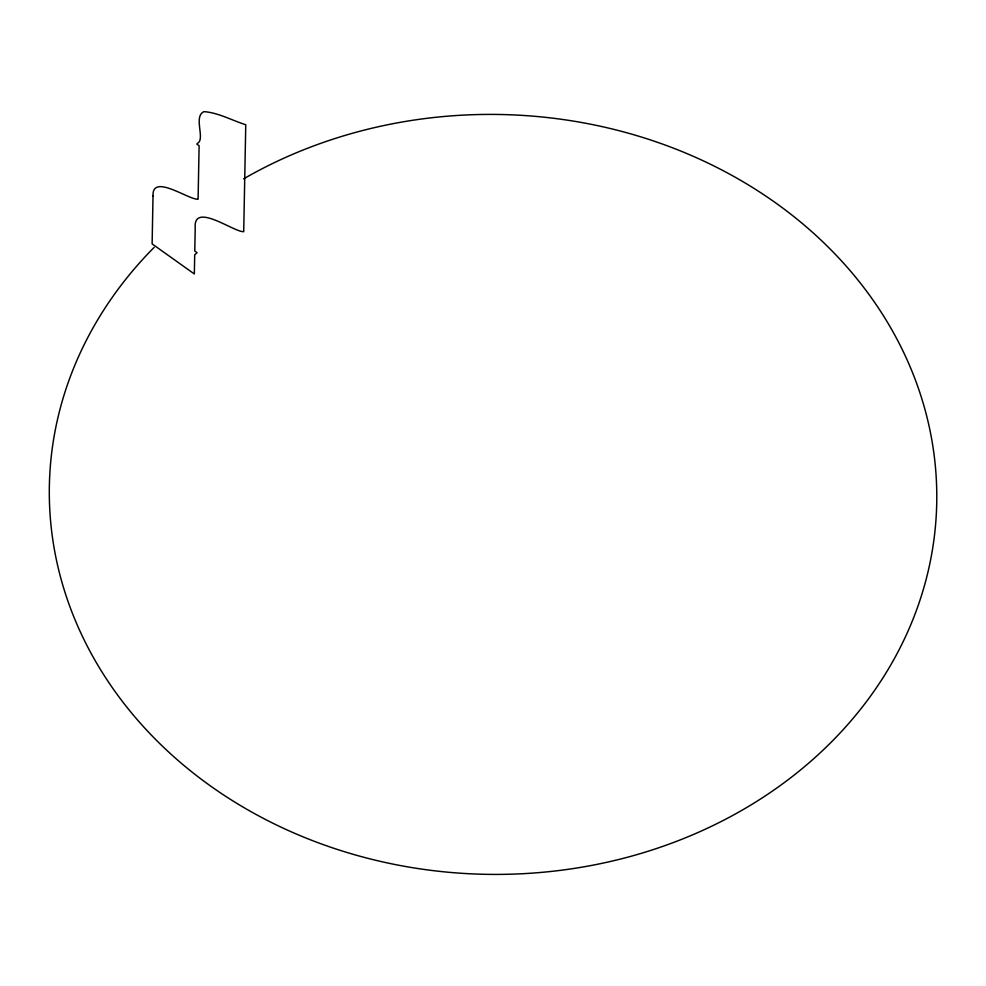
<?xml version="1.0" encoding="UTF-8"?>
<svg xmlns="http://www.w3.org/2000/svg" width="986" height="986" viewBox="0 0 986 986"><rect width="100%" height="100%" fill="white"/><g stroke="black" fill="none" stroke-linecap="round" stroke-linejoin="round"><path stroke-width="1.48" d="M243.616 178.848A443.762 379.98 1.1 0 1 930.833 434.604A443.762 379.98 1.1 0 1 375.161 860.149A443.762 379.98 1.1 0 1 154.149 247.363M153.015 195.894L152.127 243.912L194.341 273.96L194.698 254.856L197.064 252.675L194.772 251.048L195.216 228.123C192.899 201.206 233.83 232.265 243.715 231.685L245.76 124.729C231.92 120.403 218.609 112.761 203.979 111.628C193.946 116.065 203.547 135.045 199.184 141.898L196.806 144.067L199.11 145.718L198.087 199.197C188.844 200.158 151.992 172.895 153.015 195.894"/></g></svg>
